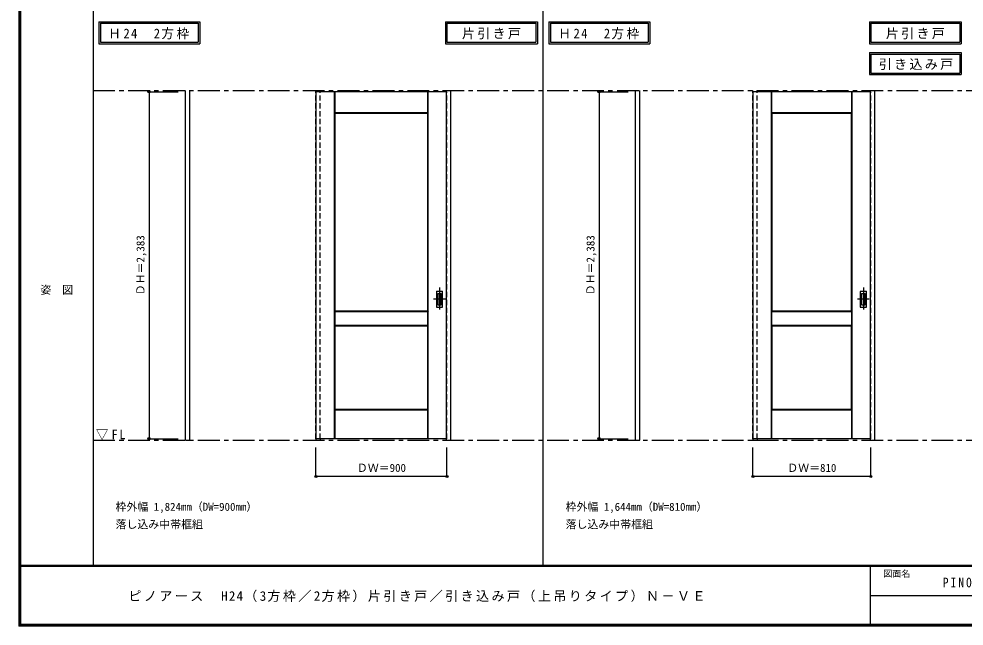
# Model space of a CAD drawing. Units: millimetres, scale not verified. Extents: x -6000 to 5700, y -4307 to 4260.
# Drawn here: x -6000 to 495, y -4205 to -36 of the extents above; entities that cross this region are included whole.
import ezdxf
from ezdxf.enums import TextEntityAlignment as Align

# ---------------------------------------------------------------- set-up
doc = ezdxf.new("R2010")
doc.units = ezdxf.units.MM
doc.header["$LTSCALE"] = 30
doc.header["$PDMODE"] = 32
doc.header["$PDSIZE"] = 15
doc.linetypes.add('CHAIN1', pattern=[8, 5, -1, 1, -1])
doc.linetypes.add('DASHED1', pattern=[1.8, 1.2, -0.6])
for name, color, linetype in [('0-1_通り芯', 4, 'CHAIN1'), ('0-2_扉', 4, 'DASHED1'), ('0-3_仕上げ', 7, 'Continuous'), ('0-4_枠', 3, 'Continuous'), ('0-6_引手', 3, 'Continuous'), ('0-A_文字', 7, 'Continuous'), ('0-B_寸法', 7, 'Continuous'), ('F-1_枠', 6, 'Continuous'), ('F-A_文字', 7, 'Continuous')]:
    doc.layers.add(name, color=color, linetype=linetype)
doc.styles.add('ＭＳ ゴシック', font='')
doc.styles.get('ＭＳ ゴシック').set_extended_font_data('MS Gothic')

msp = doc.modelspace()

# ---------------------------------------------------------------- linework, layer by layer
at = {"layer": '0-1_通り芯', "color": 7}
for p, q in [((-5490, -527.5), (5690, -527.5)), ((-5490, -2927.5), (5690, -2927.5))]:
    msp.add_line(p, q, dxfattribs=at)
at = {"layer": '0-1_通り芯'}
for p, q in [((-3109.75, -1880), (-3109.75, -2042)), ((-197.25, -1880), (-197.25, -2042)), ((-3068.75, -1961), (-3150.75, -1961)), ((-156.25, -1961), (-238.25, -1961))]:
    msp.add_line(p, q, dxfattribs=at)
at = {"layer": '0-2_扉'}
for p, q in [((-3958.75, -535.5), (-3958.75, -539.5)), ((-3061.75, -535.5), (-3058.75, -535.5)), ((-3058.75, -2918.5), (-3058.75, -535.5)), ((-956.25, -535.5), (-956.25, -539.5)), ((-149.25, -535.5), (-146.25, -535.5)), ((-146.25, -2918.5), (-146.25, -535.5)), ((-3061.75, -2918.5), (-3058.75, -2918.5)), ((-149.25, -2918.5), (-146.25, -2918.5))]:
    msp.add_line(p, q, dxfattribs=at)
at = {"layer": '0-2_扉', "color": 3, "linetype": 'Continuous'}
for p, q in [((-3061.75, -535.5), (-3958.75, -535.5)), ((-3958.75, -535.5), (-3958.75, -2918.5)), ((-149.25, -535.5), (-956.25, -535.5)), ((-956.25, -535.5), (-956.25, -2918.5)), ((-3061.75, -2918.5), (-3958.75, -2918.5)), ((-149.25, -2918.5), (-956.25, -2918.5))]:
    msp.add_line(p, q, dxfattribs=at)
at = {"layer": '0-3_仕上げ'}
for p, q in [((-3830.75, -2918.5), (-3830.75, -535.5)), ((-3829.25, -683), (-3829.25, -535.5)), ((-3827.75, -681.5), (-3827.75, -535.5)), ((-3189.75, -681.5), (-3189.75, -535.5)), ((-3188.25, -683), (-3188.25, -535.5)), ((-3186.75, -2918.5), (-3186.75, -535.5)), ((-828.25, -2918.5), (-828.25, -535.5)), ((-826.75, -683), (-826.75, -535.5)), ((-825.25, -681.5), (-825.25, -535.5)), ((-277.25, -681.5), (-277.25, -535.5)), ((-275.75, -683), (-275.75, -535.5)), ((-274.25, -2918.5), (-274.25, -535.5)), ((-3827.75, -681.5), (-3829.25, -683)), ((-3826.75, -685.5), (-3829.25, -683)), ((-3189.75, -681.5), (-3827.75, -681.5)), ((-3188.25, -683), (-3190.75, -685.5)), ((-3189.75, -681.5), (-3188.25, -683)), ((-824.25, -685.5), (-826.75, -683)), ((-3829.25, -2141), (-3829.25, -2046)), ((-3189.75, -2047.5), (-3827.75, -2047.5)), ((-3827.75, -2139.5), (-3827.75, -2047.5)), ((-3190.75, -2043.5), (-3188.25, -2046)), ((-3189.75, -2047.5), (-3188.25, -2046)), ((-826.75, -2141), (-826.75, -2046)), ((-277.25, -2047.5), (-825.25, -2047.5)), ((-825.25, -2139.5), (-825.25, -2047.5)), ((-278.25, -2043.5), (-275.75, -2046)), ((-3827.75, -2139.5), (-3829.25, -2141)), ((-3826.75, -2143.5), (-3829.25, -2141)), ((-3188.25, -2141), (-3190.75, -2143.5)), ((-825.25, -2139.5), (-826.75, -2141)), ((-824.25, -2143.5), (-826.75, -2141)), ((-825.25, -2139.5), (-277.25, -2139.5)), ((-275.75, -2141), (-278.25, -2143.5)), ((-3829.25, -2918.5), (-3829.25, -2721)), ((-3827.75, -2918.5), (-3827.75, -2722.5)), ((-3189.75, -2722.5), (-3827.75, -2722.5)), ((-3190.75, -2718.5), (-3188.25, -2721)), ((-3189.75, -2722.5), (-3188.25, -2721)), ((-3189.75, -2918.5), (-3189.75, -2722.5)), ((-3188.25, -2918.5), (-3188.25, -2721)), ((-826.75, -2918.5), (-826.75, -2721)), ((-825.25, -2918.5), (-825.25, -2722.5)), ((-277.25, -2722.5), (-825.25, -2722.5)), ((-278.25, -2718.5), (-275.75, -2721)), ((-277.25, -2722.5), (-275.75, -2721)), ((-277.25, -2918.5), (-277.25, -2722.5)), ((-275.75, -2918.5), (-275.75, -2721))]:
    msp.add_line(p, q, dxfattribs=at)
at = {"layer": '0-3_仕上げ', "color": 3}
for p, q in [((-3190.75, -685.5), (-3826.75, -685.5)), ((-3826.75, -2043.5), (-3826.75, -685.5)), ((-3190.75, -2043.5), (-3190.75, -685.5)), ((-278.25, -685.5), (-824.25, -685.5)), ((-824.25, -2043.5), (-824.25, -685.5)), ((-278.25, -2043.5), (-278.25, -685.5)), ((-3190.75, -2043.5), (-3826.75, -2043.5)), ((-278.25, -2043.5), (-824.25, -2043.5)), ((-3826.75, -2143.5), (-3190.75, -2143.5)), ((-3826.75, -2718.5), (-3826.75, -2143.5)), ((-3190.75, -2718.5), (-3190.75, -2143.5)), ((-824.25, -2143.5), (-278.25, -2143.5)), ((-824.25, -2718.5), (-824.25, -2143.5)), ((-278.25, -2718.5), (-278.25, -2143.5)), ((-3190.75, -2718.5), (-3826.75, -2718.5)), ((-278.25, -2718.5), (-824.25, -2718.5))]:
    msp.add_line(p, q, dxfattribs=at)
at = {"layer": '0-3_仕上げ'}
for points in [[(-277.25, -681.5), (-825.25, -681.5), (-826.75, -683)], [(-277.25, -681.5), (-275.75, -683), (-278.25, -685.5)], [(-3827.75, -2047.5), (-3829.25, -2046), (-3826.75, -2043.5)], [(-3827.75, -2139.5), (-3189.75, -2139.5), (-3189.75, -2047.5)], [(-3189.75, -2139.5), (-3188.25, -2141), (-3188.25, -2046)], [(-825.25, -2047.5), (-826.75, -2046), (-824.25, -2043.5)], [(-277.25, -2139.5), (-277.25, -2047.5), (-275.75, -2046)], [(-277.25, -2139.5), (-275.75, -2141), (-275.75, -2046)], [(-3827.75, -2722.5), (-3829.25, -2721), (-3826.75, -2718.5)], [(-825.25, -2722.5), (-826.75, -2721), (-824.25, -2718.5)]]:
    msp.add_lwpolyline(points, dxfattribs=at)
at = {"layer": '0-4_枠'}
for p, q in [((-4855.75, -2927.5), (-4855.75, -527.5)), ((-4825.75, -2927.5), (-4825.75, -527.5)), ((-3061.75, -2927.5), (-3061.75, -527.5)), ((-3031.75, -2927.5), (-3031.75, -527.5)), ((-1763.25, -2927.5), (-1763.25, -527.5)), ((-1733.25, -2927.5), (-1733.25, -527.5)), ((-149.25, -2927.5), (-149.25, -527.5)), ((-119.25, -2927.5), (-119.25, -527.5)), ((-3958.75, -2918.5), (-3958.75, -2927.5)), ((-3928.75, -2918.5), (-3928.75, -2927.5)), ((-956.25, -2918.5), (-956.25, -2927.5)), ((-926.25, -2918.5), (-926.25, -2927.5)), ((-4855.75, -2927.5), (-4825.75, -2927.5)), ((-3958.75, -2927.5), (-3928.75, -2927.5)), ((-3061.75, -2927.5), (-3031.75, -2927.5)), ((-1763.25, -2927.5), (-1733.25, -2927.5)), ((-956.25, -2927.5), (-926.25, -2927.5)), ((-149.25, -2927.5), (-119.25, -2927.5))]:
    msp.add_line(p, q, dxfattribs=at)
at = {"layer": '0-4_枠', "color": 4, "linetype": 'DASHED1'}
for p, q in [((-3958.75, -2918.5), (-3958.75, -527.5)), ((-3928.75, -2918.5), (-3928.75, -527.5)), ((-956.25, -2918.5), (-956.25, -527.5)), ((-926.25, -2918.5), (-926.25, -527.5))]:
    msp.add_line(p, q, dxfattribs=at)
at = {"layer": '0-6_引手'}
for p, q in [((-3130.75, -1907.5), (-3130.75, -2014.5)), ((-3129.25, -1906), (-3090.25, -1906)), ((-3088.75, -2014.5), (-3088.75, -1907.5)), ((-218.25, -1907.5), (-218.25, -2014.5)), ((-216.75, -1906), (-177.75, -1906)), ((-176.25, -2014.5), (-176.25, -1907.5)), ((-3129.25, -2016), (-3090.25, -2016)), ((-216.75, -2016), (-177.75, -2016))]:
    msp.add_line(p, q, dxfattribs=at)
at = {"layer": '0-6_引手', "color": 7}
for p, q in [((-3122.25, -1923.5), (-3122.25, -1998.5)), ((-3120.75, -1922), (-3098.75, -1922)), ((-3097.25, -1998.5), (-3097.25, -1923.5)), ((-209.75, -1923.5), (-209.75, -1998.5)), ((-208.25, -1922), (-186.25, -1922)), ((-184.75, -1998.5), (-184.75, -1923.5)), ((-3120.75, -2000), (-3098.75, -2000)), ((-208.25, -2000), (-186.25, -2000))]:
    msp.add_line(p, q, dxfattribs=at)
at = {"layer": '0-6_引手'}
for centre, start, end in [((-3129.25, -1907.5), 90, 180), ((-3090.25, -1907.5), 0, 90), ((-216.75, -1907.5), 90, 180), ((-177.75, -1907.5), 0, 90), ((-3129.25, -2014.5), 180, 270), ((-3090.25, -2014.5), 270, 0), ((-216.75, -2014.5), 180, 270), ((-177.75, -2014.5), 270, 0)]:
    msp.add_arc(centre, 1.5, start, end, dxfattribs=at)
at = {"layer": '0-6_引手', "color": 7}
for centre, start, end in [((-3120.75, -1923.5), 90, 180), ((-3098.75, -1923.5), 0, 90), ((-208.25, -1923.5), 90, 180), ((-186.25, -1923.5), 0, 90), ((-3120.75, -1998.5), 180, 270), ((-3098.75, -1998.5), 270, 0), ((-208.25, -1998.5), 180, 270), ((-186.25, -1998.5), 270, 0)]:
    msp.add_arc(centre, 1.5, start, end, dxfattribs=at)
at = {"layer": '0-A_文字'}
for p, q in [((-5450, -55.5), (-5450, -205.5)), ((-3068.53, -55.5), (-3068.53, -205.5)), ((-2357.5, -55.5), (-2357.5, -205.5)), ((-156.03, -55.5), (-156.03, -205.5)), ((-5440, -65.5), (-5440, -195.5)), ((-5440, -65.5), (-4767.38, -65.5)), ((-4767.38, -65.5), (-4767.38, -195.5)), ((-3058.53, -65.5), (-3058.53, -195.5)), ((-3058.53, -65.5), (-2447.5, -65.5)), ((-2447.5, -65.5), (-2447.5, -195.5)), ((-2347.5, -65.5), (-2347.5, -195.5)), ((-2347.5, -65.5), (-1674.88, -65.5)), ((-1674.88, -65.5), (-1674.88, -195.5)), ((-146.03, -65.5), (-146.03, -195.5)), ((-146.03, -65.5), (465, -65.5)), ((465, -65.5), (465, -195.5)), ((-5450, -205.5), (-4757.38, -205.5)), ((-5440, -195.5), (-4767.38, -195.5)), ((-3068.53, -205.5), (-2437.5, -205.5)), ((-3058.53, -195.5), (-2447.5, -195.5)), ((-2357.5, -205.5), (-1664.88, -205.5)), ((-2347.5, -195.5), (-1674.88, -195.5)), ((-156.03, -205.5), (475, -205.5)), ((-146.03, -195.5), (465, -195.5)), ((-156.03, -266.97), (-156.03, -416.97)), ((-146.03, -276.97), (-146.03, -406.97)), ((-146.03, -276.97), (465, -276.97)), ((465, -276.97), (465, -406.97)), ((-156.03, -416.97), (475, -416.97)), ((-146.03, -406.97), (465, -406.97))]:
    msp.add_line(p, q, dxfattribs=at)
for points in [[(-5450, -55.5), (-4757.38, -55.5), (-4757.38, -205.5)], [(-3068.53, -55.5), (-2437.5, -55.5), (-2437.5, -205.5)], [(-2357.5, -55.5), (-1664.88, -55.5), (-1664.88, -205.5)], [(-156.03, -55.5), (475, -55.5), (475, -205.5)], [(-156.03, -266.97), (475, -266.97), (475, -416.97)]]:
    msp.add_lwpolyline(points, dxfattribs=at)
at = {"layer": '0-B_寸法', "color": 4}
for p, q in [((-5105.75, -535.5), (-4905.75, -535.5)), ((-5105.75, -535.5), (-5105.75, -2918.5)), ((-2013.25, -535.5), (-1813.25, -535.5)), ((-2013.25, -535.5), (-2013.25, -2918.5)), ((-5105.75, -2918.5), (-4905.75, -2918.5)), ((-2013.25, -2918.5), (-1813.25, -2918.5)), ((-3958.75, -3177.5), (-3958.75, -2977.5)), ((-3058.75, -3177.5), (-3058.75, -2977.5)), ((-956.25, -3177.5), (-956.25, -2977.5)), ((-146.25, -3177.5), (-146.25, -2977.5)), ((-3058.75, -3177.5), (-3958.75, -3177.5)), ((-146.25, -3177.5), (-956.25, -3177.5))]:
    msp.add_line(p, q, dxfattribs=at)
at = {"layer": '0-B_寸法'}
for p in [(-5105.75, -535.5), (-2013.25, -535.5), (-5105.75, -2918.5), (-2013.25, -2918.5), (-3958.75, -3177.5), (-3058.75, -3177.5), (-956.25, -3177.5), (-146.25, -3177.5)]:
    msp.add_point(p, dxfattribs=at)
at = {"layer": 'F-1_枠'}
for p, q in [((-6000, 4175), (-6000, -4205)), ((-5995, 4175), (-5995, -4205)), ((-5990, 4175), (-5990, -4205)), ((-5490, 4175), (-5490, -3790)), ((-2397.5, -3790), (-2397.5, 4175)), ((5700, -3790), (-6000, -3790)), ((5700, -3795), (-6000, -3795)), ((-150, -3795), (-150, -4195)), ((-150, -3995), (5690, -3995.01)), ((5700, -4195), (-6000, -4195)), ((5700, -4200), (-6000, -4200)), ((5700, -4205), (-6000, -4205))]:
    msp.add_line(p, q, dxfattribs=at)

# ---------------------------------------------------------------- texts
at = {"layer": '0-A_文字', "style": 'ＭＳ ゴシック'}
for s, p in [('枠外幅 1,824mm（DW=900mm）', (-5335.75, -3430)), ('枠外幅 1,644mm（DW=810mm）', (-2243.25, -3430)), ('落し込み中帯框組', (-5335.75, -3550)), ('落し込み中帯框組', (-2243.25, -3550))]:
    msp.add_text(s, height=54.99, dxfattribs=at).set_placement(p, align=Align.BOTTOM_LEFT)
at = {"layer": '0-A_文字', "char_height": 65.98, "attachment_point": 7, "style": 'ＭＳ ゴシック'}
for s, insert in [('\\T1.22;\\W0.95;Ｈ24\u30002方枠', (-5385.34, -175.5)), ('\\T1.17;片引き戸', (-2955.52, -175.5)), ('\\T1.22;\\W0.95;Ｈ24\u30002方枠', (-2292.84, -175.5)), ('\\T1.17;片引き戸', (-43.02, -175.5)), ('\\T1.17;引き込み戸', (-91.37, -386.97)), ('\\T1.26;\\W0.95;▽FL', (-5471.25, -2927.5))]:
    msp.add_mtext(s, dxfattribs=dict(at, insert=insert))
at = {"layer": '0-B_寸法', "style": 'ＭＳ ゴシック'}
for p in [(-5120.75, -1933.25), (-2028.25, -1933.25)]:
    msp.add_text('ＤＨ＝2,383', height=54.99, rotation=90, dxfattribs=at).set_placement(p, align=Align.BOTTOM_LEFT)
for s, p in [('ＤＷ＝900', (-3677.5, -3162.5)), ('ＤＷ＝810', (-720, -3162.5))]:
    msp.add_text(s, height=54.99, dxfattribs=at).set_placement(p, align=Align.BOTTOM_LEFT)
at = {"layer": 'F-A_文字', "style": 'ＭＳ ゴシック'}
for s, height, p in [('姿\u3000図', 54.99, (-5852.5, -1940.25)), ('図面名', 43.99, (-60, -3880))]:
    msp.add_text(s, height=height, dxfattribs=at).set_placement(p, align=Align.BOTTOM_LEFT)
at = {"layer": 'F-A_文字', "char_height": 65.98, "attachment_point": 7, "style": 'ＭＳ ゴシック'}
for s, insert in [('\\T1.39;\\W0.85;PINOEARTH', (350, -3940)), ('\\T1.18;ピノアース\u3000H24（3方枠／2方枠）片引き戸／引き込み戸（上吊りタイプ）Ｎ－ＶＥ', (-5247.55, -4040))]:
    msp.add_mtext(s, dxfattribs=dict(at, insert=insert))

doc.saveas('drawing.dxf')
